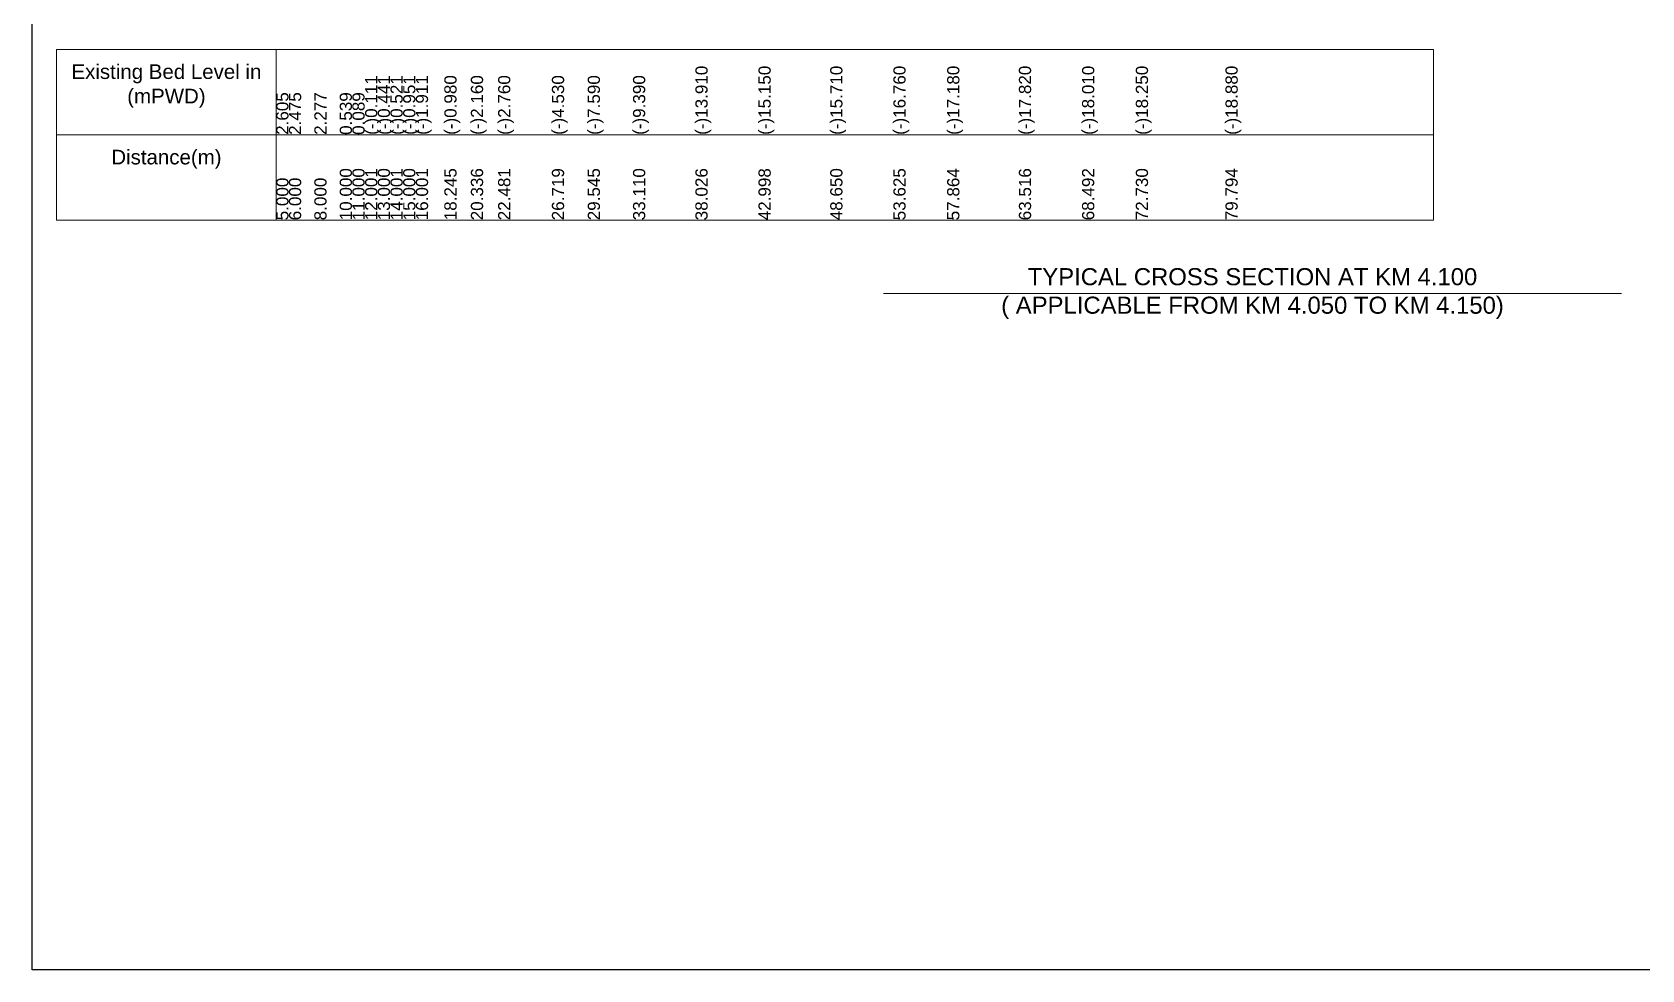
# Model space of a CAD drawing. Header units: inches. Extents: x 89000 to 1304432, y -10828 to 220529.
# Drawn here: x 806460 to 813055, y 172130 to 175971 of the extents above; entities that cross this region are included whole.
import ezdxf

# ---------------------------------------------------------------- set-up
doc = ezdxf.new("R2010")
doc.units = ezdxf.units.IN
doc.header["$LTSCALE"] = 7
doc.header["$MEASUREMENT"] = 0
for name, color, linetype, lineweight in [('Cross section Data Border', 7, 'Continuous', 9), ('Cross Section Labels', 7, 'Continuous', 9), ('Long Section Labels', 7, 'Continuous', 9)]:
    doc.layers.add(name, color=color, linetype=linetype, lineweight=lineweight)
doc.styles.get("Standard").update_dxf_attribs({"font": 'arial.ttf'})

msp = doc.modelspace()

# ---------------------------------------------------------------- linework, layer by layer
msp.add_lwpolyline([(806459.68143, 179200.63194), (816459.68143, 179200.63194), (816459.68143, 172129.63194), (806459.68143, 172129.63194)], close=True)
at = {"layer": 'Cross section Data Border'}
msp.add_lwpolyline([(806559.68143, 175900.63194), (812200.63758, 175900.63194), (812200.63758, 175200.63194), (806559.68143, 175200.63194)], close=True, dxfattribs=at)
for points in [[(807459.68143, 175900.63194), (807459.68143, 175200.63194)], [(806559.68143, 175550.63194), (812200.63758, 175550.63194)]]:
    msp.add_lwpolyline(points, dxfattribs=at)
at = {"layer": 'Cross Section Labels'}
msp.add_lwpolyline([(809947.68143, 174900.63194), (811459.68143, 174900.63194), (812971.68143, 174900.63194)], dxfattribs=at)

# ---------------------------------------------------------------- texts
at = {"layer": 'Cross section Data Border', "char_height": 60, "width": 800, "attachment_point": 5}
for s, insert in [('Existing Bed Level in (mPWD)', (807009.68143, 175750.63194)), ('Distance(m)', (807009.68143, 175450.63194))]:
    msp.add_mtext(s, dxfattribs=dict(at, insert=insert))
at = {"layer": 'Cross Section Labels', "insert": (811459.68143, 174900.63194), "char_height": 70, "attachment_point": 5}
msp.add_mtext('TYPICAL CROSS SECTION AT KM 4.100^J( APPLICABLE FROM KM 4.050 TO KM 4.150)', dxfattribs=at)
at = {"layer": 'Long Section Labels', "char_height": 50, "attachment_point": 1, "rotation": 90}
for s, insert in [('(-)13.910', (809177.02042, 175550.63194)), ('(-)15.150', (809435.57341, 175550.63194)), ('(-)15.710', (809729.49332, 175550.63194)), ('(-)16.760', (809988.21432, 175550.63194)), ('(-)17.180', (810208.60202, 175550.63194)), ('(-)17.820', (810502.49998, 175550.63194)), ('(-)18.010', (810761.24988, 175550.63194)), ('(-)18.250', (810981.63348, 175550.63194)), ('(-)18.880', (811348.99467, 175550.63194)), ('(-)0.111', (807823.71596, 175550.63194)), ('(-)0.441', (807875.69901, 175550.63194)), ('(-)0.521', (807927.72035, 175550.63194)), ('(-)0.951', (807979.7034, 175550.63194)), ('(-)1.911', (808031.72475, 175550.63194)), ('(-)0.980', (808148.41535, 175550.63194)), ('(-)2.160', (808257.13861, 175550.63194)), ('(-)2.760', (808368.69105, 175550.63194)), ('(-)4.530', (808589.07516, 175550.63194)), ('(-)7.590', (808736.0351, 175550.63194)), ('(-)9.390', (808921.40795, 175550.63194)), ('2.605', (807459.68143, 175550.63194)), ('2.475', (807511.70278, 175550.63194)), ('2.277', (807615.70717, 175550.63194)), ('0.539', (807719.71157, 175550.63194)), ('0.089', (807771.69462, 175550.63194)), ('5.000', (807459.68143, 175200.63194)), ('6.000', (807511.70278, 175200.63194)), ('8.000', (807615.70717, 175200.63194)), ('10.000', (807719.71157, 175200.63194)), ('11.000', (807771.69462, 175200.63194)), ('12.001', (807823.71596, 175200.63194)), ('13.000', (807875.69901, 175200.63194)), ('14.001', (807927.72035, 175200.63194)), ('15.000', (807979.7034, 175200.63194)), ('16.001', (808031.72475, 175200.63194)), ('18.245', (808148.41535, 175200.63194)), ('20.336', (808257.13861, 175200.63194)), ('22.481', (808368.69105, 175200.63194)), ('26.719', (808589.07516, 175200.63194)), ('29.545', (808736.0351, 175200.63194)), ('33.110', (808921.40795, 175200.63194)), ('38.026', (809177.02042, 175200.63194)), ('42.998', (809435.57341, 175200.63194)), ('48.650', (809729.49332, 175200.63194)), ('53.625', (809988.21432, 175200.63194)), ('57.864', (810208.60202, 175200.63194)), ('63.516', (810502.49998, 175200.63194)), ('68.492', (810761.24988, 175200.63194)), ('72.730', (810981.63348, 175200.63194)), ('79.794', (811348.99467, 175200.63194))]:
    msp.add_mtext(s, dxfattribs=dict(at, insert=insert))

doc.saveas('drawing.dxf')
